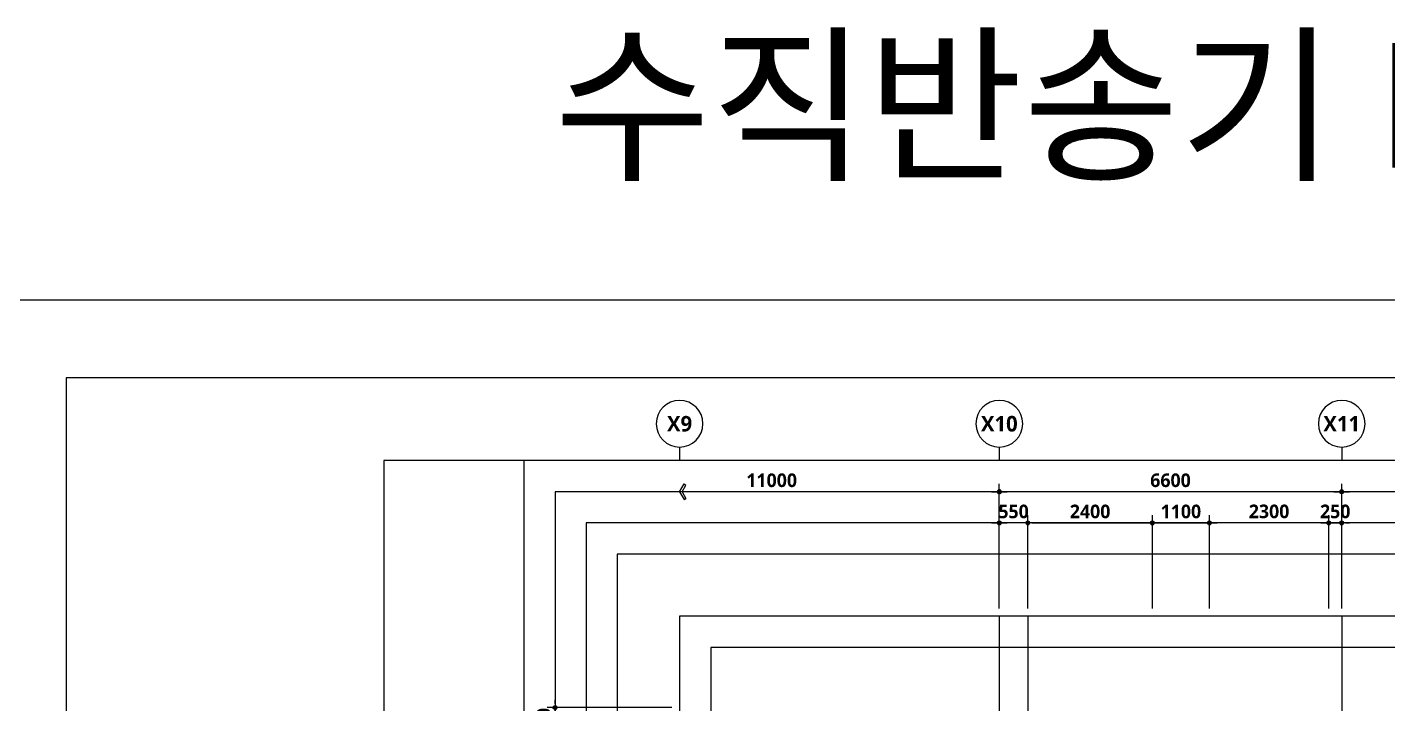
# Model space of a CAD drawing. Header units: millimetres. Extents: x 0 to 356400, y 0 to 68257.
# Drawn here: x 312600 to 338826, y 55212 to 68257 of the extents above; entities that cross this region are included whole.
import ezdxf
from ezdxf.enums import TextEntityAlignment as Align

# ---------------------------------------------------------------- set-up
doc = ezdxf.new("R2010")
doc.units = ezdxf.units.MM
doc.header["$LTSCALE"] = 75
doc.linetypes.add('CEN', pattern=[62, 60, -1, 0, -1])
doc.layers.get('Defpoints').update_dxf_attribs({"color": 161})
for name, color, linetype in [('A-ANNO-TEXT1', 7, 'Continuous'), ('A-CEN', 1, 'CEN'), ('A-ST-AXIS-BUB', 7, 'Continuous'), ('A-ST-AXIS-CEN', 252, 'CEN'), ('A-ST-AXIS-DIM', 7, 'Continuous')]:
    doc.layers.add(name, color=color, linetype=linetype)
for name, color, linetype, plot in [('Defpoint', 161, 'Continuous', False), ('G(그리드1)', 185, 'Continuous', False), ('G(그리드2)', 235, 'Continuous', False)]:
    doc.layers.add(name, color=color, linetype=linetype, plot=plot)
doc.styles.add('2020음성 1차', font='NanumGothicBold.ttf')
doc.styles.add('SH_대대리576', font='')
doc.styles.add('SH_진천_나눔', font='NanumGothicBold.ttf')
doc.styles.get('SH_대대리576').set_extended_font_data('NanumGothic', bold=True)
doc.dimstyles.new('SHP 75', dxfattribs={"dimscale": 75, "dimtxt": 3.5, "dimasz": 1, "dimexe": 2, "dimexo": 2, "dimgap": 1, "dimtad": 1, "dimdec": 0, "dimzin": 0, "dimdsep": 46, "dimtxsty": 'SH_대대리576', "dimblk": 'DIMDOT', "dimcen": 0.09, "dimclrd": 256, "dimclre": 256, "dimclrt": 3, "dimadec": 0, "dimazin": 1, "dimtfac": 1, "dimtdec": 0, "dimtix": 1, "dimtmove": 2, "dimatfit": 0, "dimldrblk": 'DIMDOT', "dimfxl": 1, "dimtfillclr": 3, "dimtolj": 1, "dimtzin": 0, "dimlwd": -1, "dimlwe": -1, "dimarcsym": 0})

# ---------------------------------------------------------------- blocks, each defined once
blk = doc.blocks.new('DIMDOT')
at = {"color": 0}
blk.add_line((-2, 0), (2, 0), dxfattribs=at)
for radius in [0.5, 0.25]:
    blk.add_circle((0, 0), radius, dxfattribs=at)
blk = doc.blocks.new('*D9408')
at = {"layer": 'A-ST-AXIS-DIM'}
for p, q in [((337688, 57050), (337688, 58850)), ((337938, 57050), (337938, 58850)), ((337613, 58700), (337538, 58700)), ((337688, 58700), (337938, 58700)), ((338013, 58700), (338088, 58700))]:
    blk.add_line(p, q, dxfattribs=at)
at = {"layer": 'Defpoints', "color": 0}
for p in [(337938, 58700), (337688, 56900), (337938, 56900)]:
    blk.add_point(p, dxfattribs=at)
at = {"layer": 'A-ST-AXIS-DIM', "linetype": 'ByBlock', "xscale": 75, "yscale": 75, "zscale": 75}
blk.add_blockref('DIMDOT', (337688, 58700), dxfattribs=at)
at = {"layer": 'A-ST-AXIS-DIM', "linetype": 'ByBlock', "xscale": 75, "yscale": 75, "zscale": 75, "rotation": 180}
blk.add_blockref('DIMDOT', (337938, 58700), dxfattribs=at)
at = {"layer": 'A-ST-AXIS-DIM', "color": 3, "insert": (337813, 58920), "char_height": 262.5, "attachment_point": 5, "style": 'SH_대대리576'}
blk.add_mtext('\\A1;250', dxfattribs=at)
blk = doc.blocks.new('*D9409')
at = {"layer": 'A-ST-AXIS-DIM'}
for p, q in [((331338, 57050), (331338, 59450)), ((337863, 59300), (331413, 59300)), ((337938, 57050), (337938, 59450))]:
    blk.add_line(p, q, dxfattribs=at)
at = {"layer": 'Defpoints', "color": 0}
for p in [(331338, 59300), (331338, 56900), (337938, 56900)]:
    blk.add_point(p, dxfattribs=at)
at = {"layer": 'A-ST-AXIS-DIM', "linetype": 'ByBlock', "xscale": 75, "yscale": 75, "zscale": 75, "rotation": 180}
blk.add_blockref('DIMDOT', (331338, 59300), dxfattribs=at)
at = {"layer": 'A-ST-AXIS-DIM', "linetype": 'ByBlock', "xscale": 75, "yscale": 75, "zscale": 75}
blk.add_blockref('DIMDOT', (337938, 59300), dxfattribs=at)
at = {"layer": 'A-ST-AXIS-DIM', "color": 3, "insert": (334638, 59520), "char_height": 262.5, "attachment_point": 5, "style": 'SH_대대리576'}
blk.add_mtext('\\A1;6600', dxfattribs=at)
blk = doc.blocks.new('*D9410')
at = {"layer": 'A-ST-AXIS-DIM'}
for p, q in [((331338, 57050), (331338, 58850)), ((331888, 57050), (331888, 58850)), ((331263, 58700), (331188, 58700)), ((331888, 58700), (331338, 58700)), ((331963, 58700), (332038, 58700))]:
    blk.add_line(p, q, dxfattribs=at)
at = {"layer": 'Defpoints', "color": 0}
for p in [(331338, 58700), (331338, 56900), (331888, 56900)]:
    blk.add_point(p, dxfattribs=at)
at = {"layer": 'A-ST-AXIS-DIM', "linetype": 'ByBlock', "xscale": 75, "yscale": 75, "zscale": 75}
blk.add_blockref('DIMDOT', (331338, 58700), dxfattribs=at)
at = {"layer": 'A-ST-AXIS-DIM', "linetype": 'ByBlock', "xscale": 75, "yscale": 75, "zscale": 75, "rotation": 180}
blk.add_blockref('DIMDOT', (331888, 58700), dxfattribs=at)
at = {"layer": 'A-ST-AXIS-DIM', "color": 3, "insert": (331613, 58919), "char_height": 262.5, "attachment_point": 5, "style": 'SH_대대리576'}
blk.add_mtext('\\A1;550', dxfattribs=at)
blk = doc.blocks.new('A-ST-AXIS-BUB-1')
at = {"layer": 'A-ST-AXIS-BUB'}
blk.add_line((0, 350), (0, 0), dxfattribs=at)
blk.add_circle((0, 950), 600, dxfattribs=at)
blk = doc.blocks.new('arrow1')
at = {"color": 0}
for p, q in [((0, 0), (0.286, 0.501)), ((0, 0), (0.286, -0.501)), ((0.165, 0), (0.41, 0.429)), ((0.165, 0), (0.41, -0.429)), ((0.286, 0.501), (0.41, 0.43)), ((0.286, -0.501), (0.41, -0.43))]:
    blk.add_line(p, q, dxfattribs=at)
blk = doc.blocks.new('*D9520')
at = {"layer": 'A-ST-AXIS-DIM'}
for p, q in [((335388, 57050), (335388, 58850)), ((337688, 57050), (337688, 58850)), ((337613, 58700), (335463, 58700))]:
    blk.add_line(p, q, dxfattribs=at)
at = {"layer": 'Defpoints', "color": 0}
for p in [(335388, 58700), (335388, 56900), (337688, 56900)]:
    blk.add_point(p, dxfattribs=at)
at = {"layer": 'A-ST-AXIS-DIM', "linetype": 'ByBlock', "xscale": 75, "yscale": 75, "zscale": 75, "rotation": 180}
blk.add_blockref('DIMDOT', (335388, 58700), dxfattribs=at)
at = {"layer": 'A-ST-AXIS-DIM', "linetype": 'ByBlock', "xscale": 75, "yscale": 75, "zscale": 75}
blk.add_blockref('DIMDOT', (337688, 58700), dxfattribs=at)
at = {"layer": 'A-ST-AXIS-DIM', "color": 3, "insert": (336538, 58920), "char_height": 262.5, "attachment_point": 5, "style": 'SH_대대리576'}
blk.add_mtext('\\A1;2300', dxfattribs=at)
blk = doc.blocks.new('*D9521')
at = {"layer": 'A-ST-AXIS-DIM'}
for p, q in [((331888, 57050), (331888, 58850)), ((334288, 57050), (334288, 58850)), ((331963, 58700), (334213, 58700))]:
    blk.add_line(p, q, dxfattribs=at)
at = {"layer": 'Defpoints', "color": 0}
for p in [(334288, 58700), (331888, 56900), (334288, 56900)]:
    blk.add_point(p, dxfattribs=at)
at = {"layer": 'A-ST-AXIS-DIM', "linetype": 'ByBlock', "xscale": 75, "yscale": 75, "zscale": 75, "rotation": 180}
blk.add_blockref('DIMDOT', (331888, 58700), dxfattribs=at)
at = {"layer": 'A-ST-AXIS-DIM', "linetype": 'ByBlock', "xscale": 75, "yscale": 75, "zscale": 75}
blk.add_blockref('DIMDOT', (334288, 58700), dxfattribs=at)
at = {"layer": 'A-ST-AXIS-DIM', "color": 3, "insert": (333088, 58919), "char_height": 262.5, "attachment_point": 5, "style": 'SH_대대리576'}
blk.add_mtext('\\A1;2400', dxfattribs=at)
blk = doc.blocks.new('*D9523')
at = {"layer": 'A-ST-AXIS-DIM'}
for p, q in [((325025, 55139), (322625, 55139)), ((322775, 55214), (322775, 55289)), ((322775, 54539), (322775, 55139)), ((325025, 54539), (322625, 54539)), ((322775, 54464), (322775, 54389))]:
    blk.add_line(p, q, dxfattribs=at)
at = {"layer": 'Defpoints', "color": 0}
for p in [(322775, 55139), (325175, 55139), (325175, 54539)]:
    blk.add_point(p, dxfattribs=at)
at = {"layer": 'A-ST-AXIS-DIM', "linetype": 'ByBlock', "xscale": 75, "yscale": 75, "zscale": 75}
for p, rotation in [((322775, 55139), 270), ((322775, 54539), 90)]:
    blk.add_blockref('DIMDOT', p, dxfattribs=dict(at, rotation=rotation))
at = {"layer": 'A-ST-AXIS-DIM', "color": 3, "insert": (322555, 54839), "char_height": 262.5, "attachment_point": 5, "rotation": 90, "style": 'SH_진천_나눔'}
blk.add_mtext('\\A1;600', dxfattribs=at)
blk = doc.blocks.new('*D9544')
at = {"layer": 'A-ST-AXIS-DIM'}
for p, q in [((334288, 57050), (334288, 58850)), ((335388, 57050), (335388, 58850)), ((334363, 58700), (335313, 58700))]:
    blk.add_line(p, q, dxfattribs=at)
at = {"layer": 'Defpoints', "color": 0}
for p in [(335388, 58700), (334288, 56900), (335388, 56900)]:
    blk.add_point(p, dxfattribs=at)
at = {"layer": 'A-ST-AXIS-DIM', "linetype": 'ByBlock', "xscale": 75, "yscale": 75, "zscale": 75, "rotation": 180}
blk.add_blockref('DIMDOT', (334288, 58700), dxfattribs=at)
at = {"layer": 'A-ST-AXIS-DIM', "linetype": 'ByBlock', "xscale": 75, "yscale": 75, "zscale": 75}
blk.add_blockref('DIMDOT', (335388, 58700), dxfattribs=at)
at = {"layer": 'A-ST-AXIS-DIM', "color": 3, "insert": (334838, 58919), "char_height": 262.5, "attachment_point": 5, "style": 'SH_대대리576'}
blk.add_mtext('\\A1;1100', dxfattribs=at)

msp = doc.modelspace()

# ---------------------------------------------------------------- linework, layer by layer
at = {"layer": 'A-CEN'}
for p, q in [((331888.3, 56900), (331888.3, 8250)), ((337938.3, 56900), (337938.3, 8250))]:
    msp.add_line(p, q, dxfattribs=at)
at = {"layer": 'A-ST-AXIS-CEN'}
msp.add_line((331338.3, 56900), (331338.3, 8250), dxfattribs=at)
at = {"layer": 'A-ST-AXIS-DIM'}
msp.add_line((331288.3, 59300), (325175, 59300), dxfattribs=at)
at = {"layer": 'Defpoint'}
for points in [[(356400, 63000), (356400, 0), (311850, 0), (311850, 63000)], [(313350, 61500), (313350, 8250), (354900, 8250), (354900, 61500)]]:
    msp.add_lwpolyline(points, close=True, dxfattribs=at)
at = {"layer": 'G(그리드1)'}
for points in [[(346075, 59900), (319475, 59900), (319475, 3600), (346075, 3600)], [(346075, 59900), (322175, 59900), (322175, 3600), (346075, 3600)], [(345475, 59300), (322775, 59300), (322775, 4200), (345475, 4200)], [(344875, 58700), (323375, 58700), (323375, 4800), (344875, 4800)], [(344275, 58100), (323975, 58100), (323975, 5400), (344275, 5400)], [(343075, 56900), (325175, 56900), (325175, 6600), (343075, 6600)]]:
    msp.add_lwpolyline(points, close=True, dxfattribs=at)
at = {"layer": 'G(그리드2)'}
msp.add_lwpolyline([(342475, 56300), (325775, 56300), (325775, 7200), (342475, 7200)], close=True, dxfattribs=at)

# ---------------------------------------------------------------- block references
at = {"layer": 'A-ST-AXIS-BUB', "xscale": -0.75, "yscale": 0.75, "zscale": 0.75}
for p in [(325175, 59900), (331338.3, 59900), (337938.3, 59900)]:
    msp.add_blockref('A-ST-AXIS-BUB-1', p, dxfattribs=at)
at = {"layer": 'A-ST-AXIS-DIM'}
for name, p, xscale, yscale, zscale, rotation in [('arrow1', (325175, 59300), -300, 300, 300, 179.9999999999856), ('DIMDOT', (331338.3, 59300), -75, 75, 75, 180)]:
    msp.add_blockref(name, p, dxfattribs=dict(at, xscale=xscale, yscale=yscale, zscale=zscale, rotation=rotation))

# ---------------------------------------------------------------- texts
at = {"layer": 'A-ANNO-TEXT1', "style": 'SH_진천_나눔'}
for s, p in [('X9', (325175, 60612.5)), ('X10', (331338.3, 60612.5)), ('X11', (337938.3, 60612.5))]:
    msp.add_text(s, height=300, dxfattribs=at).set_placement(p, align=Align.MIDDLE_CENTER)
at = {"layer": 'A-ST-AXIS-DIM', "color": 3, "insert": (326950, 59519.9), "char_height": 262.5, "attachment_point": 5, "style": 'SH_진천_나눔'}
msp.add_mtext('\\A1;11000', dxfattribs=at)
at = {"layer": 'Defpoints', "style": '2020음성 1차'}
msp.add_text('수직반송기 ELEV', height=2400, dxfattribs=at).set_placement((334346.1, 66750), align=Align.MIDDLE_CENTER)

# ---------------------------------------------------------------- dimensions: what is measured, and where the dimension line sits
at = {"layer": 'A-ST-AXIS-DIM'}
for base, p1, p2, angle, override, picture, middle in [((331338.3, 59300), (337938.3, 56900), (331338.3, 56900), 180, {"dimtxsty": 'SH_대대리576', "dimldrblk": 'DIMDOT'}, '*D9409', (334638.3, 59519.9)), ((331338.3, 58700), (331888.3, 56900), (331338.3, 56900), 180, {"dimtxsty": 'SH_대대리576', "dimldrblk": 'DIMDOT'}, '*D9410', (331613.3, 58919.3)), ((334288.3, 58700), (331888.3, 56900), (334288.3, 56900), 0, {"dimtxsty": 'SH_대대리576', "dimldrblk": 'DIMDOT'}, '*D9521', (333088.3, 58919.3)), ((335388.3, 58700), (334288.3, 56900), (335388.3, 56900), 0, {"dimtxsty": 'SH_대대리576', "dimldrblk": 'DIMDOT'}, '*D9544', (334838.3, 58918.9)), ((335388.3, 58700), (337688.3, 56900), (335388.3, 56900), 180, {"dimtxsty": 'SH_대대리576', "dimldrblk": 'DIMDOT'}, '*D9520', (336538.3, 58919.9)), ((337938.3, 58700), (337688.3, 56900), (337938.3, 56900), 0, {"dimtxsty": 'SH_대대리576', "dimldrblk": 'DIMDOT'}, '*D9408', (337813.3, 58919.7)), ((322775, 55138.6), (325175, 54538.6), (325175, 55138.6), 270, {"dimtxsty": 'SH_진천_나눔', "dimldrblk": 'DIMDOT'}, '*D9523', (322555.1, 54838.6))]:
    dim = msp.add_linear_dim(base=base, p1=p1, p2=p2, angle=angle, dimstyle='SHP 75', override=override, dxfattribs=at)
    dim.commit()
    dim.dimension.update_dxf_attribs({"geometry": picture, "text_midpoint": middle})

doc.saveas('drawing.dxf')
